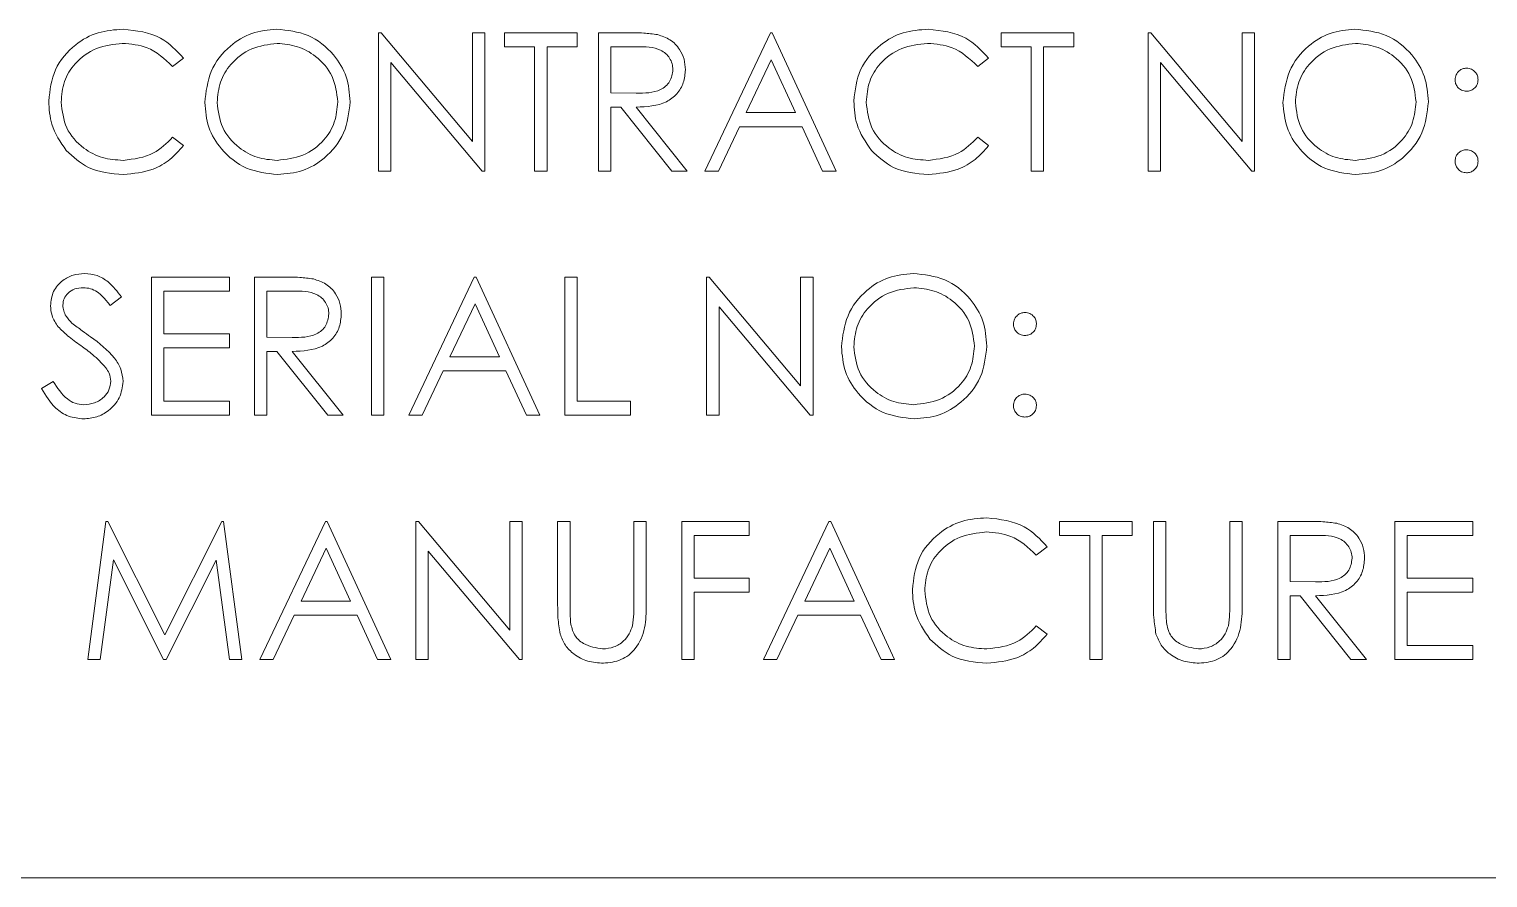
# Model space of a CAD drawing. Header units: inches. Extents: x 26 to 204, y -167 to -88.
# Drawn here: x 182.848 to 183.797, y -103.209 to -102.656 of the extents above; entities that cross this region are included whole.
import ezdxf

# ---------------------------------------------------------------- set-up
doc = ezdxf.new("R2010")
doc.units = ezdxf.units.IN
doc.header["$MEASUREMENT"] = 0
doc.layers.add('SLD-0', color=179, linetype='Continuous')

msp = doc.modelspace()

# ---------------------------------------------------------------- linework, layer by layer
at = {"layer": 'SLD-0', "color": 179, "linetype": 'Continuous', "lineweight": 15}
for p, q in [((183.07521, -102.65866), (183.0769, -102.65866)), ((183.07521, -102.74866), (183.07521, -102.65866)), ((183.0769, -102.65866), (183.13636, -102.72949)), ((183.13636, -102.72949), (183.13636, -102.65866)), ((183.13636, -102.65866), (183.14444, -102.65866)), ((183.14444, -102.65866), (183.14444, -102.74866)), ((183.15713, -102.65866), (183.20444, -102.65866)), ((183.15713, -102.66789), (183.15713, -102.65866)), ((183.20444, -102.65866), (183.20444, -102.66789)), ((183.21828, -102.65866), (183.2363, -102.65866)), ((183.21828, -102.74866), (183.21828, -102.65866)), ((183.28752, -102.74866), (183.33021, -102.65866)), ((183.33021, -102.65866), (183.33136, -102.65866)), ((183.33136, -102.65866), (183.3729, -102.74866)), ((183.48021, -102.66789), (183.48021, -102.65866)), ((183.48021, -102.65866), (183.52752, -102.65866)), ((183.52752, -102.65866), (183.52752, -102.66789)), ((183.57598, -102.74866), (183.57598, -102.65866)), ((183.57598, -102.65866), (183.57767, -102.65866)), ((183.57767, -102.65866), (183.63713, -102.72949)), ((183.63713, -102.72949), (183.63713, -102.65866)), ((183.63713, -102.65866), (183.64521, -102.65866)), ((183.64521, -102.65866), (183.64521, -102.74866)), ((182.94828, -102.67517), (182.94122, -102.68058)), ((183.17675, -102.66789), (183.15713, -102.66789)), ((183.17675, -102.74866), (183.17675, -102.66789)), ((183.20444, -102.66789), (183.18482, -102.66789)), ((183.18482, -102.66789), (183.18482, -102.74866)), ((183.22636, -102.66789), (183.22636, -102.69789)), ((183.24324, -102.66789), (183.22636, -102.66789)), ((183.33069, -102.6762), (183.3144, -102.71058)), ((183.34656, -102.71058), (183.33069, -102.6762)), ((183.47213, -102.67517), (183.46506, -102.68058)), ((183.49982, -102.66789), (183.48021, -102.66789)), ((183.49982, -102.74866), (183.49982, -102.66789)), ((183.52752, -102.66789), (183.5079, -102.66789)), ((183.5079, -102.66789), (183.5079, -102.74866)), ((183.1426, -102.74866), (183.08328, -102.67798)), ((183.08328, -102.67798), (183.08328, -102.74866)), ((183.58405, -102.67798), (183.58405, -102.74866)), ((183.64337, -102.74866), (183.58405, -102.67798)), ((183.22636, -102.69789), (183.24284, -102.69801)), ((183.23292, -102.70712), (183.22636, -102.70712)), ((183.22636, -102.70712), (183.22636, -102.74866)), ((183.26599, -102.74866), (183.23292, -102.70712)), ((183.24291, -102.70712), (183.27598, -102.74866)), ((183.3144, -102.71058), (183.34656, -102.71058)), ((183.31002, -102.71981), (183.29633, -102.74866)), ((183.35081, -102.71981), (183.31002, -102.71981)), ((183.36412, -102.74866), (183.35081, -102.71981)), ((182.94122, -102.72673), (182.94828, -102.73209)), ((183.46506, -102.72673), (183.47213, -102.73209)), ((183.08328, -102.74866), (183.07521, -102.74866)), ((183.14444, -102.74866), (183.1426, -102.74866)), ((183.18482, -102.74866), (183.17675, -102.74866)), ((183.22636, -102.74866), (183.21828, -102.74866)), ((183.27598, -102.74866), (183.26599, -102.74866)), ((183.29633, -102.74866), (183.28752, -102.74866)), ((183.3729, -102.74866), (183.36412, -102.74866)), ((183.5079, -102.74866), (183.49982, -102.74866)), ((183.58405, -102.74866), (183.57598, -102.74866)), ((183.64521, -102.74866), (183.64337, -102.74866)), ((182.92752, -102.81766), (182.97828, -102.81766)), ((182.92752, -102.90766), (182.92752, -102.81766)), ((182.97828, -102.81766), (182.97828, -102.82689)), ((182.99444, -102.90766), (182.99444, -102.81766)), ((182.99444, -102.81766), (183.01245, -102.81766)), ((183.07059, -102.81766), (183.07867, -102.81766)), ((183.07059, -102.90766), (183.07059, -102.81766)), ((183.07867, -102.81766), (183.07867, -102.90766)), ((183.09482, -102.90766), (183.13752, -102.81766)), ((183.13752, -102.81766), (183.13867, -102.81766)), ((183.13867, -102.81766), (183.18021, -102.90766)), ((183.19636, -102.81766), (183.20444, -102.81766)), ((183.19636, -102.90766), (183.19636, -102.81766)), ((183.20444, -102.81766), (183.20444, -102.89843)), ((183.28867, -102.90766), (183.28867, -102.81766)), ((183.28867, -102.81766), (183.29036, -102.81766)), ((183.29036, -102.81766), (183.34982, -102.88849)), ((183.34982, -102.88849), (183.34982, -102.81766)), ((183.34982, -102.81766), (183.3579, -102.81766)), ((183.3579, -102.81766), (183.3579, -102.90766)), ((182.93559, -102.82689), (182.93559, -102.85458)), ((182.97828, -102.82689), (182.93559, -102.82689)), ((183.00252, -102.82689), (183.00252, -102.85689)), ((183.01939, -102.82689), (183.00252, -102.82689)), ((182.9079, -102.83058), (182.9006, -102.83612)), ((183.138, -102.8352), (183.1217, -102.86958)), ((183.15387, -102.86958), (183.138, -102.8352)), ((183.35606, -102.90766), (183.29675, -102.83698)), ((183.29675, -102.83698), (183.29675, -102.90766)), ((182.93559, -102.85458), (182.97828, -102.85458)), ((182.97828, -102.85458), (182.97828, -102.86381)), ((182.97828, -102.86381), (182.93559, -102.86381)), ((182.93559, -102.86381), (182.93559, -102.89843)), ((183.00252, -102.85689), (183.01899, -102.85701)), ((183.00908, -102.86612), (183.00252, -102.86612)), ((183.00252, -102.86612), (183.00252, -102.90766)), ((183.04214, -102.90766), (183.00908, -102.86612)), ((183.01907, -102.86612), (183.05213, -102.90766)), ((183.1217, -102.86958), (183.15387, -102.86958)), ((183.11732, -102.87881), (183.10364, -102.90766)), ((183.15812, -102.87881), (183.11732, -102.87881)), ((183.17143, -102.90766), (183.15812, -102.87881)), ((182.85598, -102.89029), (182.86359, -102.88573)), ((182.93559, -102.89843), (182.97828, -102.89843)), ((182.97828, -102.89843), (182.97828, -102.90766)), ((183.20444, -102.89843), (183.23905, -102.89843)), ((183.23905, -102.89843), (183.23905, -102.90766)), ((182.97828, -102.90766), (182.92752, -102.90766)), ((183.00252, -102.90766), (182.99444, -102.90766)), ((183.05213, -102.90766), (183.04214, -102.90766)), ((183.07867, -102.90766), (183.07059, -102.90766)), ((183.10364, -102.90766), (183.09482, -102.90766)), ((183.18021, -102.90766), (183.17143, -102.90766)), ((183.23905, -102.90766), (183.19636, -102.90766)), ((183.29675, -102.90766), (183.28867, -102.90766)), ((183.3579, -102.90766), (183.35606, -102.90766)), ((182.88598, -103.06666), (182.89786, -102.97666)), ((182.89786, -102.97666), (182.89901, -102.97666)), ((182.89901, -102.97666), (182.93617, -103.0505)), ((182.93617, -103.0505), (182.97324, -102.97666)), ((182.97324, -102.97666), (182.97441, -102.97666)), ((182.97441, -102.97666), (182.98636, -103.06666)), ((182.9979, -103.06666), (183.04059, -102.97666)), ((183.04059, -102.97666), (183.04175, -102.97666)), ((183.04175, -102.97666), (183.08328, -103.06666)), ((183.09944, -103.06666), (183.09944, -102.97666)), ((183.09944, -102.97666), (183.10113, -102.97666)), ((183.10113, -102.97666), (183.16059, -103.04749)), ((183.16059, -103.04749), (183.16059, -102.97666)), ((183.16059, -102.97666), (183.16867, -102.97666)), ((183.16867, -102.97666), (183.16867, -103.06666)), ((183.19175, -103.03101), (183.19175, -102.97666)), ((183.19175, -102.97666), (183.19982, -102.97666)), ((183.19982, -102.97666), (183.19982, -103.03058)), ((183.24136, -103.03058), (183.24136, -102.97666)), ((183.24136, -102.97666), (183.24944, -102.97666)), ((183.24944, -102.97666), (183.24944, -103.03101)), ((183.27252, -102.97666), (183.31636, -102.97666)), ((183.27252, -103.06666), (183.27252, -102.97666)), ((183.31636, -102.97666), (183.31636, -102.98589)), ((183.32559, -103.06666), (183.36828, -102.97666)), ((183.36828, -102.97666), (183.36944, -102.97666)), ((183.36944, -102.97666), (183.41098, -103.06666)), ((183.51828, -102.98589), (183.51828, -102.97666)), ((183.51828, -102.97666), (183.56559, -102.97666)), ((183.56559, -102.97666), (183.56559, -102.98589)), ((183.57944, -103.03101), (183.57944, -102.97666)), ((183.57944, -102.97666), (183.58752, -102.97666)), ((183.58752, -102.97666), (183.58752, -103.03058)), ((183.62905, -102.97666), (183.63713, -102.97666)), ((183.62905, -103.03058), (183.62905, -102.97666)), ((183.63713, -102.97666), (183.63713, -103.03101)), ((183.66021, -102.97666), (183.67822, -102.97666)), ((183.66021, -103.06666), (183.66021, -102.97666)), ((183.73636, -102.97666), (183.78713, -102.97666)), ((183.73636, -103.06666), (183.73636, -102.97666)), ((183.78713, -102.97666), (183.78713, -102.98589)), ((183.31636, -102.98589), (183.28059, -102.98589)), ((183.28059, -102.98589), (183.28059, -103.01358)), ((183.5379, -102.98589), (183.51828, -102.98589)), ((183.5379, -103.06666), (183.5379, -102.98589)), ((183.56559, -102.98589), (183.54598, -102.98589)), ((183.54598, -102.98589), (183.54598, -103.06666)), ((183.68516, -102.98589), (183.66828, -102.98589)), ((183.66828, -102.98589), (183.66828, -103.01589)), ((183.78713, -102.98589), (183.74444, -102.98589)), ((183.74444, -102.98589), (183.74444, -103.01358)), ((183.04108, -102.9942), (183.02478, -103.02858)), ((183.05694, -103.02858), (183.04108, -102.9942)), ((183.16683, -103.06666), (183.10752, -102.99598)), ((183.10752, -102.99598), (183.10752, -103.06666)), ((183.36877, -102.9942), (183.35247, -103.02858)), ((183.38464, -103.02858), (183.36877, -102.9942)), ((183.51021, -102.99317), (183.50314, -102.99858)), ((182.90271, -103.00175), (182.89411, -103.06666)), ((182.93532, -103.06666), (182.90271, -103.00175)), ((182.96963, -103.0019), (182.93714, -103.06666)), ((182.97825, -103.06666), (182.96963, -103.0019)), ((183.28059, -103.01358), (183.31636, -103.01358)), ((183.31636, -103.01358), (183.31636, -103.02281)), ((183.66828, -103.01589), (183.68476, -103.01601)), ((183.74444, -103.01358), (183.78713, -103.01358)), ((183.78713, -103.01358), (183.78713, -103.02281)), ((183.31636, -103.02281), (183.28059, -103.02281)), ((183.28059, -103.02281), (183.28059, -103.06666)), ((183.67485, -103.02512), (183.66828, -103.02512)), ((183.66828, -103.02512), (183.66828, -103.06666)), ((183.70791, -103.06666), (183.67485, -103.02512)), ((183.68484, -103.02512), (183.7179, -103.06666)), ((183.78713, -103.02281), (183.74444, -103.02281)), ((183.74444, -103.02281), (183.74444, -103.05743)), ((183.02478, -103.02858), (183.05694, -103.02858)), ((183.35247, -103.02858), (183.38464, -103.02858)), ((183.0204, -103.03781), (183.00672, -103.06666)), ((183.0612, -103.03781), (183.0204, -103.03781)), ((183.0745, -103.06666), (183.0612, -103.03781)), ((183.34809, -103.03781), (183.33441, -103.06666)), ((183.38889, -103.03781), (183.34809, -103.03781)), ((183.4022, -103.06666), (183.38889, -103.03781)), ((183.50314, -103.04473), (183.51021, -103.05009)), ((183.74444, -103.05743), (183.78713, -103.05743)), ((183.78713, -103.05743), (183.78713, -103.06666)), ((182.89411, -103.06666), (182.88598, -103.06666)), ((182.93714, -103.06666), (182.93532, -103.06666)), ((182.98636, -103.06666), (182.97825, -103.06666)), ((183.00672, -103.06666), (182.9979, -103.06666)), ((183.08328, -103.06666), (183.0745, -103.06666)), ((183.10752, -103.06666), (183.09944, -103.06666)), ((183.16867, -103.06666), (183.16683, -103.06666)), ((183.28059, -103.06666), (183.27252, -103.06666)), ((183.33441, -103.06666), (183.32559, -103.06666)), ((183.41098, -103.06666), (183.4022, -103.06666)), ((183.54598, -103.06666), (183.5379, -103.06666)), ((183.66828, -103.06666), (183.66021, -103.06666)), ((183.7179, -103.06666), (183.70791, -103.06666)), ((183.78713, -103.06666), (183.73636, -103.06666)), ((182.41482, -103.20866), (185.66482, -103.20866))]:
    msp.add_line(p, q, dxfattribs=at)
for points, knots in [([(182.86059, -102.70313), (182.86141, -102.69608), (182.86306, -102.68197), (182.87637, -102.66652), (182.8924, -102.65758), (182.90348, -102.65676), (182.90902, -102.65635)], [0, 0, 0, 0, 0.27951, 0.559074, 0.779372, 1, 1, 1, 1]), ([(182.90902, -102.65635), (182.91766, -102.65731), (182.9331, -102.65901), (182.94364, -102.67023), (182.94828, -102.67517)], [0, 0, 0, 0, 0.559519, 1, 1, 1, 1]), ([(182.96213, -102.70405), (182.96296, -102.69711), (182.96462, -102.68322), (182.97694, -102.66741), (182.99249, -102.65798), (183.00341, -102.65689), (183.00886, -102.65635)], [0, 0, 0, 0, 0.279737, 0.559332, 0.77968, 1, 1, 1, 1]), ([(183.00886, -102.65635), (183.01591, -102.65709), (183.03001, -102.65857), (183.04579, -102.67134), (183.05536, -102.68702), (183.05628, -102.69809), (183.05675, -102.70362)], [0, 0, 0, 0, 0.279771, 0.559363, 0.779571, 1, 1, 1, 1]), ([(183.38444, -102.70313), (183.38526, -102.69608), (183.3869, -102.68197), (183.40022, -102.66652), (183.41625, -102.65758), (183.42732, -102.65676), (183.43286, -102.65635)], [0, 0, 0, 0, 0.27951, 0.559074, 0.779372, 1, 1, 1, 1]), ([(183.43286, -102.65635), (183.44151, -102.65731), (183.45695, -102.65901), (183.46749, -102.67023), (183.47213, -102.67517)], [0, 0, 0, 0, 0.559519, 1, 1, 1, 1]), ([(183.66367, -102.70405), (183.6645, -102.69711), (183.66616, -102.68322), (183.67848, -102.66741), (183.69403, -102.65798), (183.70494, -102.65689), (183.7104, -102.65635)], [0, 0, 0, 0, 0.279737, 0.559332, 0.77968, 1, 1, 1, 1]), ([(183.7104, -102.65635), (183.71745, -102.65709), (183.73155, -102.65857), (183.74732, -102.67134), (183.7569, -102.68702), (183.75782, -102.69809), (183.75828, -102.70362)], [0, 0, 0, 0, 0.2797703, 0.5593632, 0.7795704, 1, 1, 1, 1]), ([(182.90851, -102.66558), (182.90277, -102.66624), (182.89127, -102.66755), (182.87787, -102.67732), (182.8699, -102.69017), (182.86908, -102.69922), (182.86867, -102.70375)], [0, 0, 0, 0, 0.279853, 0.559516, 0.779679, 1, 1, 1, 1]), ([(182.94122, -102.68058), (182.93601, -102.67573), (182.92667, -102.66705), (182.91408, -102.66603), (182.90851, -102.66558)], [0, 0, 0, 0, 0.558427, 1, 1, 1, 1]), ([(183.00926, -102.66558), (183.00358, -102.66632), (182.99221, -102.66779), (182.97921, -102.67782), (182.97143, -102.69057), (182.97062, -102.69953), (182.97021, -102.70402)], [0, 0, 0, 0, 0.2796244, 0.5593504, 0.779627, 1, 1, 1, 1]), ([(183.04867, -102.7036), (183.04798, -102.69789), (183.0466, -102.68646), (183.03564, -102.67407), (183.02267, -102.6669), (183.01373, -102.66602), (183.00926, -102.66558)], [0, 0, 0, 0, 0.2794674, 0.5588723, 0.7795172, 1, 1, 1, 1]), ([(183.2363, -102.65866), (183.24012, -102.65864), (183.24694, -102.65862), (183.25371, -102.6595), (183.25669, -102.65988)], [0, 0, 0, 0, 0.560244, 1, 1, 1, 1]), ([(183.25669, -102.65988), (183.25951, -102.66082), (183.26516, -102.66269), (183.2711, -102.66876), (183.27438, -102.67574), (183.27467, -102.6804), (183.27482, -102.68273)], [0, 0, 0, 0, 0.279795, 0.559501, 0.779628, 1, 1, 1, 1]), ([(183.43236, -102.66558), (183.42661, -102.66624), (183.41512, -102.66755), (183.40172, -102.67732), (183.39374, -102.69017), (183.39293, -102.69922), (183.39252, -102.70375)], [0, 0, 0, 0, 0.279853, 0.559516, 0.779679, 1, 1, 1, 1]), ([(183.46506, -102.68058), (183.45985, -102.67573), (183.45052, -102.66705), (183.43792, -102.66603), (183.43236, -102.66558)], [0, 0, 0, 0, 0.5584274, 1, 1, 1, 1]), ([(183.7108, -102.66558), (183.70512, -102.66632), (183.69375, -102.66779), (183.68075, -102.67782), (183.67297, -102.69057), (183.67215, -102.69953), (183.67175, -102.70402)], [0, 0, 0, 0, 0.279624, 0.55935, 0.779627, 1, 1, 1, 1]), ([(183.75021, -102.7036), (183.74952, -102.69789), (183.74813, -102.68646), (183.73718, -102.67407), (183.72421, -102.6669), (183.71527, -102.66602), (183.7108, -102.66558)], [0, 0, 0, 0, 0.279467, 0.558873, 0.779517, 1, 1, 1, 1]), ([(183.26675, -102.68271), (183.26665, -102.68139), (183.26645, -102.67875), (183.26466, -102.67516), (183.26213, -102.67211), (183.25546, -102.66771), (183.24867, -102.66781), (183.24324, -102.66789)], [0, 0, 0, 0, 0.125306, 0.250608, 0.37596, 0.501278, 1, 1, 1, 1]), ([(183.24284, -102.69801), (183.24837, -102.698), (183.25529, -102.69798), (183.26211, -102.69358), (183.26568, -102.68944), (183.26632, -102.6854), (183.26675, -102.68271)], [0, 0, 0, 0, 0.499826, 0.625499, 0.751224, 1, 1, 1, 1]), ([(183.27482, -102.68273), (183.27459, -102.68557), (183.27412, -102.69126), (183.26967, -102.69882), (183.25952, -102.70638), (183.24976, -102.70682), (183.24291, -102.70712)], [0, 0, 0, 0, 0.187131, 0.373981, 0.560919, 1, 1, 1, 1]), ([(183.77559, -102.68923), (183.77573, -102.68813), (183.776, -102.68592), (183.77804, -102.68348), (183.78049, -102.68198), (183.78223, -102.68181), (183.78309, -102.68173)], [0, 0, 0, 0, 0.279534, 0.559449, 0.779684, 1, 1, 1, 1]), ([(183.78309, -102.68173), (183.7842, -102.68186), (183.78642, -102.68211), (183.78885, -102.68418), (183.79039, -102.68662), (183.79052, -102.68836), (183.79059, -102.68923)], [0, 0, 0, 0, 0.279621, 0.559233, 0.779532, 1, 1, 1, 1]), ([(183.78309, -102.69673), (183.78199, -102.6966), (183.77977, -102.69635), (183.77733, -102.6943), (183.77582, -102.69184), (183.77567, -102.6901), (183.77559, -102.68923)], [0, 0, 0, 0, 0.279659, 0.5593, 0.779618, 1, 1, 1, 1]), ([(183.79059, -102.68923), (183.79047, -102.69034), (183.79022, -102.69256), (183.78816, -102.69499), (183.78571, -102.69652), (183.78396, -102.69666), (183.78309, -102.69673)], [0, 0, 0, 0, 0.279516, 0.559346, 0.779561, 1, 1, 1, 1]), ([(182.872, -102.73523), (182.86828, -102.72977), (182.86162, -102.72002), (182.86091, -102.7083), (182.86059, -102.70313)], [0, 0, 0, 0, 0.559028, 1, 1, 1, 1]), ([(182.86867, -102.70375), (182.86936, -102.70957), (182.87073, -102.72121), (182.88201, -102.73376), (182.89538, -102.74078), (182.9045, -102.74141), (182.90907, -102.74173)], [0, 0, 0, 0, 0.279433, 0.558916, 0.779284, 1, 1, 1, 1]), ([(183.00958, -102.75096), (183.00261, -102.75019), (182.98866, -102.74865), (182.97315, -102.73593), (182.96358, -102.72048), (182.96262, -102.70953), (182.96213, -102.70405)], [0, 0, 0, 0, 0.279664, 0.559351, 0.779635, 1, 1, 1, 1]), ([(182.97021, -102.70402), (182.9709, -102.70969), (182.97227, -102.72104), (182.98315, -102.73327), (182.9959, -102.74064), (183.00481, -102.74137), (183.00926, -102.74173)], [0, 0, 0, 0, 0.279413, 0.559077, 0.779478, 1, 1, 1, 1]), ([(183.00926, -102.74173), (183.01497, -102.74108), (183.0264, -102.73978), (183.03964, -102.72992), (183.04743, -102.71709), (183.04826, -102.7081), (183.04867, -102.7036)], [0, 0, 0, 0, 0.27983, 0.559386, 0.779651, 1, 1, 1, 1]), ([(183.05675, -102.70362), (183.05596, -102.7106), (183.05437, -102.72457), (183.04155, -102.74006), (183.02604, -102.74956), (183.01507, -102.7505), (183.00958, -102.75096)], [0, 0, 0, 0, 0.279633, 0.559348, 0.779601, 1, 1, 1, 1]), ([(183.39585, -102.73523), (183.39213, -102.72977), (183.38547, -102.72002), (183.38475, -102.7083), (183.38444, -102.70313)], [0, 0, 0, 0, 0.559028, 1, 1, 1, 1]), ([(183.39252, -102.70375), (183.3932, -102.70957), (183.39457, -102.72121), (183.40585, -102.73376), (183.41922, -102.74078), (183.42835, -102.74141), (183.43292, -102.74173)], [0, 0, 0, 0, 0.279433, 0.558916, 0.779283, 1, 1, 1, 1]), ([(183.71112, -102.75096), (183.70415, -102.75019), (183.6902, -102.74865), (183.67468, -102.73593), (183.66512, -102.72048), (183.66415, -102.70953), (183.66367, -102.70405)], [0, 0, 0, 0, 0.279664, 0.559352, 0.779635, 1, 1, 1, 1]), ([(183.67175, -102.70402), (183.67244, -102.70969), (183.67381, -102.72104), (183.68469, -102.73327), (183.69744, -102.74064), (183.70634, -102.74137), (183.7108, -102.74173)], [0, 0, 0, 0, 0.279413, 0.559077, 0.779478, 1, 1, 1, 1]), ([(183.7108, -102.74173), (183.71651, -102.74108), (183.72794, -102.73978), (183.74118, -102.72992), (183.74897, -102.71709), (183.74979, -102.7081), (183.75021, -102.7036)], [0, 0, 0, 0, 0.279831, 0.559386, 0.779651, 1, 1, 1, 1]), ([(183.75828, -102.70362), (183.75749, -102.7106), (183.75591, -102.72457), (183.74309, -102.74006), (183.72758, -102.74956), (183.71661, -102.7505), (183.71112, -102.75096)], [0, 0, 0, 0, 0.279633, 0.559348, 0.779601, 1, 1, 1, 1]), ([(182.90907, -102.74173), (182.91603, -102.74088), (182.92849, -102.73936), (182.93732, -102.7306), (182.94122, -102.72673)], [0, 0, 0, 0, 0.558777, 1, 1, 1, 1]), ([(182.94828, -102.73209), (182.94551, -102.73527), (182.93996, -102.74162), (182.92662, -102.74927), (182.91575, -102.75032), (182.90913, -102.75096)], [0, 0, 0, 0, 0.280398, 0.560792, 1, 1, 1, 1]), ([(183.43292, -102.74173), (183.43988, -102.74088), (183.45233, -102.73936), (183.46117, -102.7306), (183.46506, -102.72673)], [0, 0, 0, 0, 0.558776, 1, 1, 1, 1]), ([(183.47213, -102.73209), (183.46936, -102.73527), (183.46381, -102.74162), (183.45046, -102.74927), (183.4396, -102.75032), (183.43297, -102.75096)], [0, 0, 0, 0, 0.280399, 0.560792, 1, 1, 1, 1]), ([(182.90913, -102.75096), (182.90117, -102.75029), (182.88695, -102.74909), (182.87657, -102.73946), (182.872, -102.73523)], [0, 0, 0, 0, 0.559802, 1, 1, 1, 1]), ([(183.43297, -102.75096), (183.42501, -102.75029), (183.41079, -102.74909), (183.40042, -102.73946), (183.39585, -102.73523)], [0, 0, 0, 0, 0.5598, 1, 1, 1, 1]), ([(183.77559, -102.74231), (183.77572, -102.74121), (183.77599, -102.73899), (183.77802, -102.73654), (183.78048, -102.73504), (183.78222, -102.73489), (183.78309, -102.73481)], [0, 0, 0, 0, 0.27961, 0.559285, 0.779543, 1, 1, 1, 1]), ([(183.78309, -102.74981), (183.78199, -102.74967), (183.77978, -102.7494), (183.77734, -102.74737), (183.77584, -102.74491), (183.77567, -102.74318), (183.77559, -102.74231)], [0, 0, 0, 0, 0.279574, 0.559172, 0.779604, 1, 1, 1, 1]), ([(183.78309, -102.73481), (183.7842, -102.73494), (183.78642, -102.73519), (183.78885, -102.73725), (183.79039, -102.73969), (183.79052, -102.74144), (183.79059, -102.74231)], [0, 0, 0, 0, 0.279585, 0.559244, 0.779445, 1, 1, 1, 1]), ([(183.79059, -102.74231), (183.79046, -102.74342), (183.7902, -102.74563), (183.78815, -102.74807), (183.7857, -102.74958), (183.78396, -102.74973), (183.78309, -102.74981)], [0, 0, 0, 0, 0.279504, 0.559382, 0.779673, 1, 1, 1, 1]), ([(182.86175, -102.83635), (182.86214, -102.83316), (182.86292, -102.82677), (182.86906, -102.81983), (182.87641, -102.81599), (182.88142, -102.81556), (182.88392, -102.81535)], [0, 0, 0, 0, 0.279557, 0.558786, 0.779368, 1, 1, 1, 1]), ([(182.88392, -102.81535), (182.88669, -102.81562), (182.89224, -102.81616), (182.90091, -102.82146), (182.90525, -102.82712), (182.9079, -102.83058)], [0, 0, 0, 0, 0.27975, 0.559505, 1, 1, 1, 1]), ([(183.01245, -102.81766), (183.01627, -102.81764), (183.0231, -102.81762), (183.02986, -102.8185), (183.03284, -102.81888)], [0, 0, 0, 0, 0.560242, 1, 1, 1, 1]), ([(183.37636, -102.86305), (183.37719, -102.85611), (183.37886, -102.84222), (183.39117, -102.82641), (183.40672, -102.81698), (183.41764, -102.81589), (183.42309, -102.81535)], [0, 0, 0, 0, 0.279737, 0.559331, 0.77968, 1, 1, 1, 1]), ([(183.42309, -102.81535), (183.43015, -102.81609), (183.44425, -102.81757), (183.46002, -102.83034), (183.46959, -102.84602), (183.47051, -102.85709), (183.47098, -102.86262)], [0, 0, 0, 0, 0.2797699, 0.5593631, 0.7795703, 1, 1, 1, 1]), ([(182.88302, -102.82458), (182.88119, -102.82472), (182.87754, -102.825), (182.87315, -102.82781), (182.87026, -102.83166), (182.86997, -102.83454), (182.86982, -102.83597)], [0, 0, 0, 0, 0.280265, 0.559938, 0.779928, 1, 1, 1, 1]), ([(182.9006, -102.83612), (182.89904, -102.83418), (182.89648, -102.83099), (182.89226, -102.82715), (182.88785, -102.82495), (182.88463, -102.8247), (182.88302, -102.82458)], [0, 0, 0, 0, 0.340423, 0.560489, 0.780189, 1, 1, 1, 1]), ([(183.0429, -102.84171), (183.0428, -102.84039), (183.04261, -102.83775), (183.04082, -102.83416), (183.03829, -102.83111), (183.03161, -102.82671), (183.02482, -102.82681), (183.01939, -102.82689)], [0, 0, 0, 0, 0.125306, 0.250608, 0.37596, 0.501278, 1, 1, 1, 1]), ([(183.03284, -102.81888), (183.03566, -102.81982), (183.04131, -102.82169), (183.04725, -102.82776), (183.05053, -102.83474), (183.05083, -102.8394), (183.05098, -102.84173)], [0, 0, 0, 0, 0.2797955, 0.5595, 0.7796281, 1, 1, 1, 1]), ([(183.42349, -102.82458), (183.41781, -102.82532), (183.40644, -102.82679), (183.39344, -102.83682), (183.38566, -102.84957), (183.38485, -102.85853), (183.38444, -102.86302)], [0, 0, 0, 0, 0.279624, 0.55935, 0.779627, 1, 1, 1, 1]), ([(183.4629, -102.8626), (183.46221, -102.85689), (183.46083, -102.84546), (183.44988, -102.83307), (183.43691, -102.8259), (183.42796, -102.82502), (183.42349, -102.82458)], [0, 0, 0, 0, 0.279468, 0.558873, 0.779518, 1, 1, 1, 1]), ([(182.86678, -102.85005), (182.86519, -102.84772), (182.86236, -102.84355), (182.86193, -102.83855), (182.86175, -102.83635)], [0, 0, 0, 0, 0.559823, 1, 1, 1, 1]), ([(182.86982, -102.83597), (182.86993, -102.83723), (182.87014, -102.83974), (182.87209, -102.84388), (182.87436, -102.84619), (182.87575, -102.8476)], [0, 0, 0, 0, 0.279931, 0.559746, 1, 1, 1, 1]), ([(183.01899, -102.85701), (183.02452, -102.857), (183.03144, -102.85698), (183.03826, -102.85258), (183.04184, -102.84844), (183.04248, -102.8444), (183.0429, -102.84171)], [0, 0, 0, 0, 0.499825, 0.625498, 0.751222, 1, 1, 1, 1]), ([(183.05098, -102.84173), (183.05074, -102.84457), (183.05027, -102.85026), (183.04582, -102.85782), (183.03568, -102.86538), (183.02591, -102.86582), (183.01907, -102.86612)], [0, 0, 0, 0, 0.187131, 0.373982, 0.56092, 1, 1, 1, 1]), ([(183.48828, -102.84823), (183.48842, -102.84713), (183.4887, -102.84492), (183.49073, -102.84248), (183.49318, -102.84098), (183.49492, -102.84081), (183.49578, -102.84073)], [0, 0, 0, 0, 0.279534, 0.559449, 0.779684, 1, 1, 1, 1]), ([(183.49578, -102.84073), (183.49689, -102.84086), (183.49911, -102.84111), (183.50154, -102.84318), (183.50308, -102.84562), (183.50322, -102.84736), (183.50328, -102.84823)], [0, 0, 0, 0, 0.279621, 0.559233, 0.779532, 1, 1, 1, 1]), ([(182.88152, -102.8623), (182.87859, -102.86022), (182.87335, -102.85652), (182.86878, -102.85203), (182.86678, -102.85005)], [0, 0, 0, 0, 0.560392, 1, 1, 1, 1]), ([(182.87575, -102.8476), (182.87798, -102.84933), (182.88194, -102.8524), (182.88605, -102.85529), (182.88785, -102.85656)], [0, 0, 0, 0, 0.5598966, 1, 1, 1, 1]), ([(182.88785, -102.85656), (182.89349, -102.86074), (182.90135, -102.86656), (182.90804, -102.87739), (182.90872, -102.88287), (182.90905, -102.88561)], [0, 0, 0, 0, 0.5601236, 0.7803062, 1, 1, 1, 1]), ([(183.49578, -102.85573), (183.49468, -102.8556), (183.49246, -102.85535), (183.49002, -102.8533), (183.48851, -102.85084), (183.48836, -102.8491), (183.48828, -102.84823)], [0, 0, 0, 0, 0.279644, 0.559291, 0.779613, 1, 1, 1, 1]), ([(183.50328, -102.84823), (183.50316, -102.84934), (183.50291, -102.85156), (183.50085, -102.854), (183.4984, -102.85551), (183.49666, -102.85566), (183.49578, -102.85573)], [0, 0, 0, 0, 0.27953, 0.559376, 0.779549, 1, 1, 1, 1]), ([(182.89775, -102.87665), (182.89498, -102.87368), (182.89002, -102.86838), (182.88412, -102.86416), (182.88152, -102.8623)], [0, 0, 0, 0, 0.559514, 1, 1, 1, 1]), ([(183.42381, -102.90996), (183.41684, -102.90919), (183.40289, -102.90765), (183.38738, -102.89493), (183.37781, -102.87948), (183.37685, -102.86853), (183.37636, -102.86305)], [0, 0, 0, 0, 0.279664, 0.559352, 0.779635, 1, 1, 1, 1]), ([(183.38444, -102.86302), (183.38513, -102.86869), (183.38651, -102.88004), (183.39738, -102.89227), (183.41013, -102.89964), (183.41904, -102.90037), (183.42349, -102.90073)], [0, 0, 0, 0, 0.279413, 0.559077, 0.779478, 1, 1, 1, 1]), ([(183.42349, -102.90073), (183.42921, -102.90008), (183.44063, -102.89878), (183.45387, -102.88892), (183.46166, -102.87609), (183.46249, -102.8671), (183.4629, -102.8626)], [0, 0, 0, 0, 0.27983, 0.559386, 0.77965, 1, 1, 1, 1]), ([(183.47098, -102.86262), (183.47019, -102.8696), (183.4686, -102.88357), (183.45578, -102.89906), (183.44027, -102.90856), (183.4293, -102.9095), (183.42381, -102.90996)], [0, 0, 0, 0, 0.279636, 0.559341, 0.779597, 1, 1, 1, 1]), ([(182.90098, -102.88548), (182.90076, -102.88369), (182.90036, -102.88048), (182.89855, -102.87782), (182.89775, -102.87665)], [0, 0, 0, 0, 0.559016, 1, 1, 1, 1]), ([(182.88335, -102.90996), (182.88002, -102.90963), (182.87336, -102.90897), (182.8631, -102.90218), (182.85868, -102.8948), (182.85598, -102.89029)], [0, 0, 0, 0, 0.279871, 0.559659, 1, 1, 1, 1]), ([(182.86359, -102.88573), (182.86626, -102.88984), (182.86999, -102.89557), (182.87761, -102.90014), (182.88144, -102.90054), (182.88335, -102.90073)], [0, 0, 0, 0, 0.559321, 0.779788, 1, 1, 1, 1]), ([(182.88335, -102.90073), (182.88576, -102.90049), (182.8906, -102.90001), (182.89651, -102.89637), (182.90026, -102.89118), (182.90074, -102.88738), (182.90098, -102.88548)], [0, 0, 0, 0, 0.280276, 0.56014, 0.780147, 1, 1, 1, 1]), ([(182.90905, -102.88561), (182.90855, -102.88929), (182.90754, -102.89666), (182.90035, -102.9045), (182.89204, -102.90926), (182.88624, -102.90973), (182.88335, -102.90996)], [0, 0, 0, 0, 0.27918, 0.559083, 0.779451, 1, 1, 1, 1]), ([(183.48828, -102.90131), (183.48842, -102.90021), (183.48868, -102.89799), (183.49072, -102.89554), (183.49318, -102.89404), (183.49492, -102.89389), (183.49578, -102.89381)], [0, 0, 0, 0, 0.2796, 0.559266, 0.779567, 1, 1, 1, 1]), ([(183.49578, -102.89381), (183.49689, -102.89394), (183.49911, -102.89419), (183.50154, -102.89625), (183.50308, -102.89869), (183.50322, -102.90044), (183.50328, -102.90131)], [0, 0, 0, 0, 0.279585, 0.559244, 0.779445, 1, 1, 1, 1]), ([(183.49578, -102.90881), (183.49468, -102.90868), (183.49247, -102.9084), (183.49003, -102.90637), (183.48853, -102.90391), (183.48837, -102.90218), (183.48828, -102.90131)], [0, 0, 0, 0, 0.279574, 0.559172, 0.779604, 1, 1, 1, 1]), ([(183.50328, -102.90131), (183.50315, -102.90242), (183.50289, -102.90463), (183.50084, -102.90707), (183.49839, -102.90858), (183.49665, -102.90873), (183.49578, -102.90881)], [0, 0, 0, 0, 0.279504, 0.559381, 0.779671, 1, 1, 1, 1]), ([(183.42252, -103.02113), (183.42334, -103.01408), (183.42498, -102.99997), (183.4383, -102.98452), (183.45432, -102.97558), (183.4654, -102.97476), (183.47094, -102.97435)], [0, 0, 0, 0, 0.279511, 0.559075, 0.779372, 1, 1, 1, 1]), ([(183.47094, -102.97435), (183.47958, -102.97531), (183.49503, -102.97701), (183.50557, -102.98823), (183.51021, -102.99317)], [0, 0, 0, 0, 0.559519, 1, 1, 1, 1]), ([(183.67822, -102.97666), (183.68204, -102.97664), (183.68887, -102.97662), (183.69563, -102.9775), (183.69861, -102.97788)], [0, 0, 0, 0, 0.560241, 1, 1, 1, 1]), ([(183.69861, -102.97788), (183.70143, -102.97882), (183.70708, -102.98069), (183.71302, -102.98676), (183.7163, -102.99374), (183.7166, -102.9984), (183.71675, -103.00073)], [0, 0, 0, 0, 0.279795, 0.5595, 0.779628, 1, 1, 1, 1]), ([(183.47044, -102.98358), (183.46469, -102.98424), (183.4532, -102.98555), (183.4398, -102.99532), (183.43182, -103.00817), (183.431, -103.01722), (183.43059, -103.02175)], [0, 0, 0, 0, 0.279853, 0.559517, 0.779679, 1, 1, 1, 1]), ([(183.50314, -102.99858), (183.49793, -102.99373), (183.4886, -102.98505), (183.476, -102.98403), (183.47044, -102.98358)], [0, 0, 0, 0, 0.558428, 1, 1, 1, 1]), ([(183.70867, -103.00071), (183.70857, -102.99939), (183.70838, -102.99675), (183.70659, -102.99316), (183.70406, -102.99011), (183.69738, -102.98571), (183.69059, -102.98581), (183.68516, -102.98589)], [0, 0, 0, 0, 0.125306, 0.250608, 0.37596, 0.501277, 1, 1, 1, 1]), ([(183.68476, -103.01601), (183.69029, -103.016), (183.69721, -103.01598), (183.70403, -103.01158), (183.70761, -103.00745), (183.70825, -103.0034), (183.70867, -103.00071)], [0, 0, 0, 0, 0.499825, 0.625497, 0.751222, 1, 1, 1, 1]), ([(183.71675, -103.00073), (183.71651, -103.00357), (183.71604, -103.00926), (183.71159, -103.01682), (183.70145, -103.02438), (183.69168, -103.02482), (183.68484, -103.02512)], [0, 0, 0, 0, 0.187131, 0.373982, 0.560919, 1, 1, 1, 1]), ([(183.43393, -103.05323), (183.4302, -103.04777), (183.42354, -103.03802), (183.42283, -103.0263), (183.42252, -103.02113)], [0, 0, 0, 0, 0.559028, 1, 1, 1, 1]), ([(183.43059, -103.02175), (183.43128, -103.02757), (183.43265, -103.03921), (183.44393, -103.05176), (183.4573, -103.05878), (183.46643, -103.05941), (183.471, -103.05973)], [0, 0, 0, 0, 0.279433, 0.558916, 0.779283, 1, 1, 1, 1]), ([(183.19335, -103.04998), (183.19278, -103.04646), (183.19175, -103.04018), (183.19175, -103.03382), (183.19175, -103.03101)], [0, 0, 0, 0, 0.559501, 1, 1, 1, 1]), ([(183.19982, -103.03058), (183.19982, -103.03282), (183.1998, -103.03681), (183.20007, -103.0408), (183.20018, -103.04255)], [0, 0, 0, 0, 0.560143, 1, 1, 1, 1]), ([(183.24944, -103.03101), (183.24936, -103.03603), (183.24921, -103.046), (183.24378, -103.05929), (183.23331, -103.0677), (183.22542, -103.06854), (183.22148, -103.06896)], [0, 0, 0, 0, 0.2816433, 0.5601033, 0.7800786, 1, 1, 1, 1]), ([(183.24044, -103.04455), (183.24078, -103.04196), (183.24139, -103.03732), (183.24137, -103.03264), (183.24136, -103.03058)], [0, 0, 0, 0, 0.559623, 1, 1, 1, 1]), ([(183.58104, -103.04998), (183.58047, -103.04646), (183.57944, -103.04018), (183.57944, -103.03382), (183.57944, -103.03101)], [0, 0, 0, 0, 0.559501, 1, 1, 1, 1]), ([(183.58752, -103.03058), (183.58751, -103.03282), (183.58749, -103.03681), (183.58776, -103.0408), (183.58788, -103.04255)], [0, 0, 0, 0, 0.560143, 1, 1, 1, 1]), ([(183.63713, -103.03101), (183.63706, -103.03603), (183.6369, -103.046), (183.63147, -103.05929), (183.621, -103.0677), (183.61311, -103.06854), (183.60917, -103.06896)], [0, 0, 0, 0, 0.281643, 0.560103, 0.780079, 1, 1, 1, 1]), ([(183.62813, -103.04455), (183.62848, -103.04196), (183.62908, -103.03732), (183.62906, -103.03264), (183.62905, -103.03058)], [0, 0, 0, 0, 0.559623, 1, 1, 1, 1]), ([(183.20018, -103.04255), (183.20076, -103.04531), (183.2019, -103.0508), (183.20961, -103.05787), (183.2167, -103.05903), (183.22103, -103.05973)], [0, 0, 0, 0, 0.281051, 0.56081, 1, 1, 1, 1]), ([(183.22103, -103.05973), (183.22351, -103.05947), (183.22847, -103.05893), (183.23447, -103.05513), (183.23856, -103.05012), (183.23982, -103.04641), (183.24044, -103.04455)], [0, 0, 0, 0, 0.279785, 0.55937, 0.779547, 1, 1, 1, 1]), ([(183.471, -103.05973), (183.47795, -103.05888), (183.49041, -103.05737), (183.49924, -103.0486), (183.50314, -103.04473)], [0, 0, 0, 0, 0.558777, 1, 1, 1, 1]), ([(183.58788, -103.04255), (183.58845, -103.04531), (183.58959, -103.0508), (183.5973, -103.05787), (183.60439, -103.05903), (183.60872, -103.05973)], [0, 0, 0, 0, 0.281051, 0.560811, 1, 1, 1, 1]), ([(183.60872, -103.05973), (183.6112, -103.05947), (183.61616, -103.05893), (183.62216, -103.05513), (183.62626, -103.05012), (183.62751, -103.04641), (183.62813, -103.04455)], [0, 0, 0, 0, 0.279786, 0.559371, 0.779546, 1, 1, 1, 1]), ([(183.22148, -103.06896), (183.21806, -103.06873), (183.21123, -103.06827), (183.20262, -103.06379), (183.19631, -103.0575), (183.19434, -103.05249), (183.19335, -103.04998)], [0, 0, 0, 0, 0.28022, 0.559906, 0.779956, 1, 1, 1, 1]), ([(183.47105, -103.06896), (183.46309, -103.06829), (183.44887, -103.06709), (183.43849, -103.05746), (183.43393, -103.05323)], [0, 0, 0, 0, 0.559801, 1, 1, 1, 1]), ([(183.51021, -103.05009), (183.50743, -103.05327), (183.50188, -103.05962), (183.48854, -103.06727), (183.47768, -103.06832), (183.47105, -103.06896)], [0, 0, 0, 0, 0.280412, 0.5608, 1, 1, 1, 1]), ([(183.60917, -103.06896), (183.60575, -103.06873), (183.59892, -103.06827), (183.59031, -103.06379), (183.584, -103.0575), (183.58203, -103.05249), (183.58104, -103.04998)], [0, 0, 0, 0, 0.280221, 0.559905, 0.779955, 1, 1, 1, 1])]:
    msp.add_open_spline(points, degree=3, knots=knots, dxfattribs=at)

doc.saveas('drawing.dxf')
